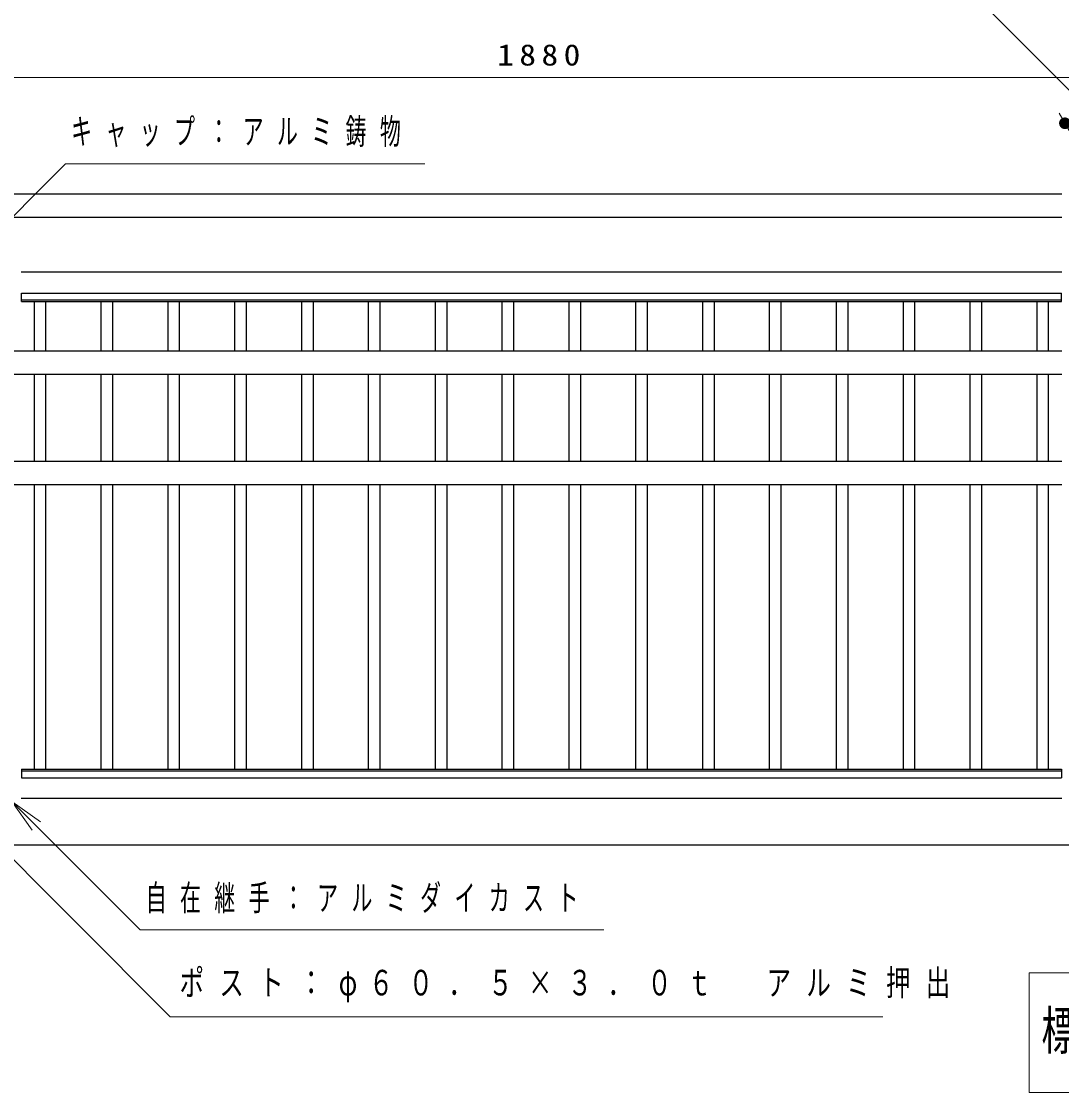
# Model space of a CAD drawing. Units: millimetres on the paper, scale 1:20. Extents: x -365 to 0, y 0 to 257.
# Drawn here: x -316.6 to -227.1, y 98.4 to 190.5 of the extents above; entities that cross this region are included whole.
import ezdxf

# ---------------------------------------------------------------- set-up
doc = ezdxf.new("R2010")
doc.units = ezdxf.units.MM
doc.layers.add('LY_1', color=7, linetype='Continuous', lineweight=25)
doc.styles.add('ＭＳ ゴシック', font='')
doc.styles.get('ＭＳ ゴシック').set_extended_font_data('MS Gothic')

# ---------------------------------------------------------------- blocks, each defined once
blk = doc.blocks.new('filled_dot')
at = {"color": 0, "linetype": 'Continuous', "lineweight": -2, "const_width": 1.25}
blk.add_lwpolyline([(-0.625, 0, 1), (0.625, 0, 1)], format="xyb", close=True, dxfattribs=at)

msp = doc.modelspace()

# ---------------------------------------------------------------- linework, layer by layer
at = {"layer": 'LY_1', "lineweight": 13}
for p, q in [((-318.861, 185.708), (-224.861, 185.708)), ((-219.361, 168.824), (-227.337, 182.639)), ((-315.669, 120.984), (-317.436, 123.458)), ((-317.436, 123.458), (-314.962, 121.691)), ((-317.436, 123.458), (-315.315, 121.337)), ((-229.911, 108.716), (-229.911, 98.416)), ((-171.491, 108.716), (-229.911, 108.716)), ((-229.911, 98.416), (-171.491, 98.416))]:
    msp.add_line(p, q, dxfattribs=at)
at = {"layer": 'LY_1', "color": 190}
for p, q in [((-321.236, 175.708), (-227.111, 175.708)), ((-317.654, 173.708), (-227.111, 173.708)), ((-316.586, 166.433), (-316.586, 167.173)), ((-316.586, 167.173), (-227.136, 167.173)), ((-227.136, 166.433), (-227.136, 167.173)), ((-316.586, 166.583), (-227.136, 166.583)), ((-316.586, 166.433), (-227.136, 166.433)), ((-321.236, 162.208), (-227.111, 162.208)), ((-317.654, 160.208), (-227.111, 160.208)), ((-321.236, 152.708), (-227.111, 152.708)), ((-317.654, 150.708), (-227.111, 150.708)), ((-316.586, 126.233), (-316.586, 125.493)), ((-316.586, 126.233), (-227.136, 126.233)), ((-227.136, 126.233), (-227.136, 125.493)), ((-316.586, 126.083), (-227.136, 126.083)), ((-316.586, 125.493), (-227.136, 125.493))]:
    msp.add_line(p, q, dxfattribs=at)
at = {"layer": 'LY_1', "color": 21}
for p, q in [((-227.111, 168.958), (-316.611, 168.958)), ((-227.136, 166.958), (-227.111, 166.958)), ((-227.136, 125.708), (-227.111, 125.708)), ((-227.111, 123.708), (-316.611, 123.708))]:
    msp.add_line(p, q, dxfattribs=at)
at = {"layer": 'LY_1', "color": 40}
for p, q in [((-315.486, 162.208), (-315.486, 166.433)), ((-314.486, 162.208), (-314.486, 166.433)), ((-309.736, 162.208), (-309.736, 166.433)), ((-308.736, 162.208), (-308.736, 166.433)), ((-303.986, 162.208), (-303.986, 166.433)), ((-302.986, 162.208), (-302.986, 166.433)), ((-298.236, 162.208), (-298.236, 166.433)), ((-297.236, 162.208), (-297.236, 166.433)), ((-292.486, 162.208), (-292.486, 166.433)), ((-291.486, 162.208), (-291.486, 166.433)), ((-286.736, 162.208), (-286.736, 166.433)), ((-285.736, 162.208), (-285.736, 166.433)), ((-280.986, 162.208), (-280.986, 166.433)), ((-279.986, 162.208), (-279.986, 166.433)), ((-275.236, 162.208), (-275.236, 166.433)), ((-274.236, 162.208), (-274.236, 166.433)), ((-269.486, 162.208), (-269.486, 166.433)), ((-268.486, 162.208), (-268.486, 166.433)), ((-263.736, 162.208), (-263.736, 166.433)), ((-262.736, 162.208), (-262.736, 166.433)), ((-257.986, 162.208), (-257.986, 166.433)), ((-256.986, 162.208), (-256.986, 166.433)), ((-252.236, 162.208), (-252.236, 166.433)), ((-251.236, 162.208), (-251.236, 166.433)), ((-246.486, 162.208), (-246.486, 166.433)), ((-245.486, 162.208), (-245.486, 166.433)), ((-240.736, 162.208), (-240.736, 166.433)), ((-239.736, 162.208), (-239.736, 166.433)), ((-234.986, 162.208), (-234.986, 166.433)), ((-233.986, 162.208), (-233.986, 166.433)), ((-229.236, 162.208), (-229.236, 166.433)), ((-228.236, 162.208), (-228.236, 166.433)), ((-315.486, 152.708), (-315.486, 160.208)), ((-314.486, 152.708), (-314.486, 160.208)), ((-309.736, 152.708), (-309.736, 160.208)), ((-308.736, 152.708), (-308.736, 160.208)), ((-303.986, 152.708), (-303.986, 160.208)), ((-302.986, 152.708), (-302.986, 160.208)), ((-298.236, 152.708), (-298.236, 160.208)), ((-297.236, 152.708), (-297.236, 160.208)), ((-292.486, 152.708), (-292.486, 160.208)), ((-291.486, 152.708), (-291.486, 160.208)), ((-286.736, 152.708), (-286.736, 160.208)), ((-285.736, 152.708), (-285.736, 160.208)), ((-280.986, 152.708), (-280.986, 160.208)), ((-279.986, 152.708), (-279.986, 160.208)), ((-275.236, 152.708), (-275.236, 160.208)), ((-274.236, 152.708), (-274.236, 160.208)), ((-269.486, 152.708), (-269.486, 160.208)), ((-268.486, 152.708), (-268.486, 160.208)), ((-263.736, 152.708), (-263.736, 160.208)), ((-262.736, 152.708), (-262.736, 160.208)), ((-257.986, 152.708), (-257.986, 160.208)), ((-256.986, 152.708), (-256.986, 160.208)), ((-252.236, 152.708), (-252.236, 160.208)), ((-251.236, 152.708), (-251.236, 160.208)), ((-246.486, 152.708), (-246.486, 160.208)), ((-245.486, 152.708), (-245.486, 160.208)), ((-240.736, 152.708), (-240.736, 160.208)), ((-239.736, 152.708), (-239.736, 160.208)), ((-234.986, 152.708), (-234.986, 160.208)), ((-233.986, 152.708), (-233.986, 160.208)), ((-229.236, 152.708), (-229.236, 160.208)), ((-228.236, 152.708), (-228.236, 160.208)), ((-315.486, 126.233), (-315.486, 150.708)), ((-314.486, 126.233), (-314.486, 150.708)), ((-309.736, 126.233), (-309.736, 150.708)), ((-308.736, 126.233), (-308.736, 150.708)), ((-303.986, 126.233), (-303.986, 150.708)), ((-302.986, 126.233), (-302.986, 150.708)), ((-298.236, 126.233), (-298.236, 150.708)), ((-297.236, 126.233), (-297.236, 150.708)), ((-292.486, 126.233), (-292.486, 150.708)), ((-291.486, 126.233), (-291.486, 150.708)), ((-286.736, 126.233), (-286.736, 150.708)), ((-285.736, 126.233), (-285.736, 150.708)), ((-280.986, 126.233), (-280.986, 150.708)), ((-279.986, 126.233), (-279.986, 150.708)), ((-275.236, 126.233), (-275.236, 150.708)), ((-274.236, 126.233), (-274.236, 150.708)), ((-269.486, 126.233), (-269.486, 150.708)), ((-268.486, 126.233), (-268.486, 150.708)), ((-263.736, 126.233), (-263.736, 150.708)), ((-262.736, 126.233), (-262.736, 150.708)), ((-257.986, 126.233), (-257.986, 150.708)), ((-256.986, 126.233), (-256.986, 150.708)), ((-252.236, 126.233), (-252.236, 150.708)), ((-251.236, 126.233), (-251.236, 150.708)), ((-246.486, 126.233), (-246.486, 150.708)), ((-245.486, 126.233), (-245.486, 150.708)), ((-240.736, 126.233), (-240.736, 150.708)), ((-239.736, 126.233), (-239.736, 150.708)), ((-234.986, 126.233), (-234.986, 150.708)), ((-233.986, 126.233), (-233.986, 150.708)), ((-229.236, 126.233), (-229.236, 150.708)), ((-228.236, 126.233), (-228.236, 150.708))]:
    msp.add_line(p, q, dxfattribs=at)
at = {"layer": 'LY_1'}
msp.add_line((-356.556, 119.708), (-218.861, 119.708), dxfattribs=at)
at = {"layer": 'LY_1', "lineweight": 13}
for points in [[(-218.317, 176.466), (-245.663, 203.812), (-296.842, 203.812)], [(-320.049, 171.043), (-312.8, 178.292), (-281.907, 178.292)], [(-317.436, 123.458), (-306.377, 112.399), (-266.494, 112.399)], [(-320.361, 121.49), (-303.793, 104.921), (-242.513, 104.921)]]:
    msp.add_lwpolyline(points, dxfattribs=at)

# ---------------------------------------------------------------- block references
at = {"layer": 'LY_1', "lineweight": 13, "xscale": 0.4, "yscale": 0.4, "rotation": 30}
msp.add_blockref('filled_dot', (-226.837, 181.773), dxfattribs=at)

# ---------------------------------------------------------------- texts
at = {"layer": 'LY_1', "style": 'ＭＳ ゴシック'}
for s, insert, char_height, attachment_point in [('\\T1.33;\\W1.15;1880', (-271.861, 186.708), 1.833, 8), ('\\T1.64;\\W0.6;キャップ：アルミ鋳物', (-312.323, 180.942), 2.199, 4), ('\\T1.64;\\W0.6;自在継手：アルミダイカスト', (-305.911, 115.049), 2.199, 4), ('\\T1.63;\\W0.7;ポスト：φ６０．５×３．０ｔ\u3000アルミ押出', (-302.992, 107.571), 2.199, 4), ('\\T1.49;\\W0.7;標準立面図\u3000Ｓ＝１／２０', (-200.701, 103.566), 3.299, 5)]:
    msp.add_mtext(s, dxfattribs=dict(at, insert=insert, char_height=char_height, attachment_point=attachment_point))

doc.saveas('drawing.dxf')
